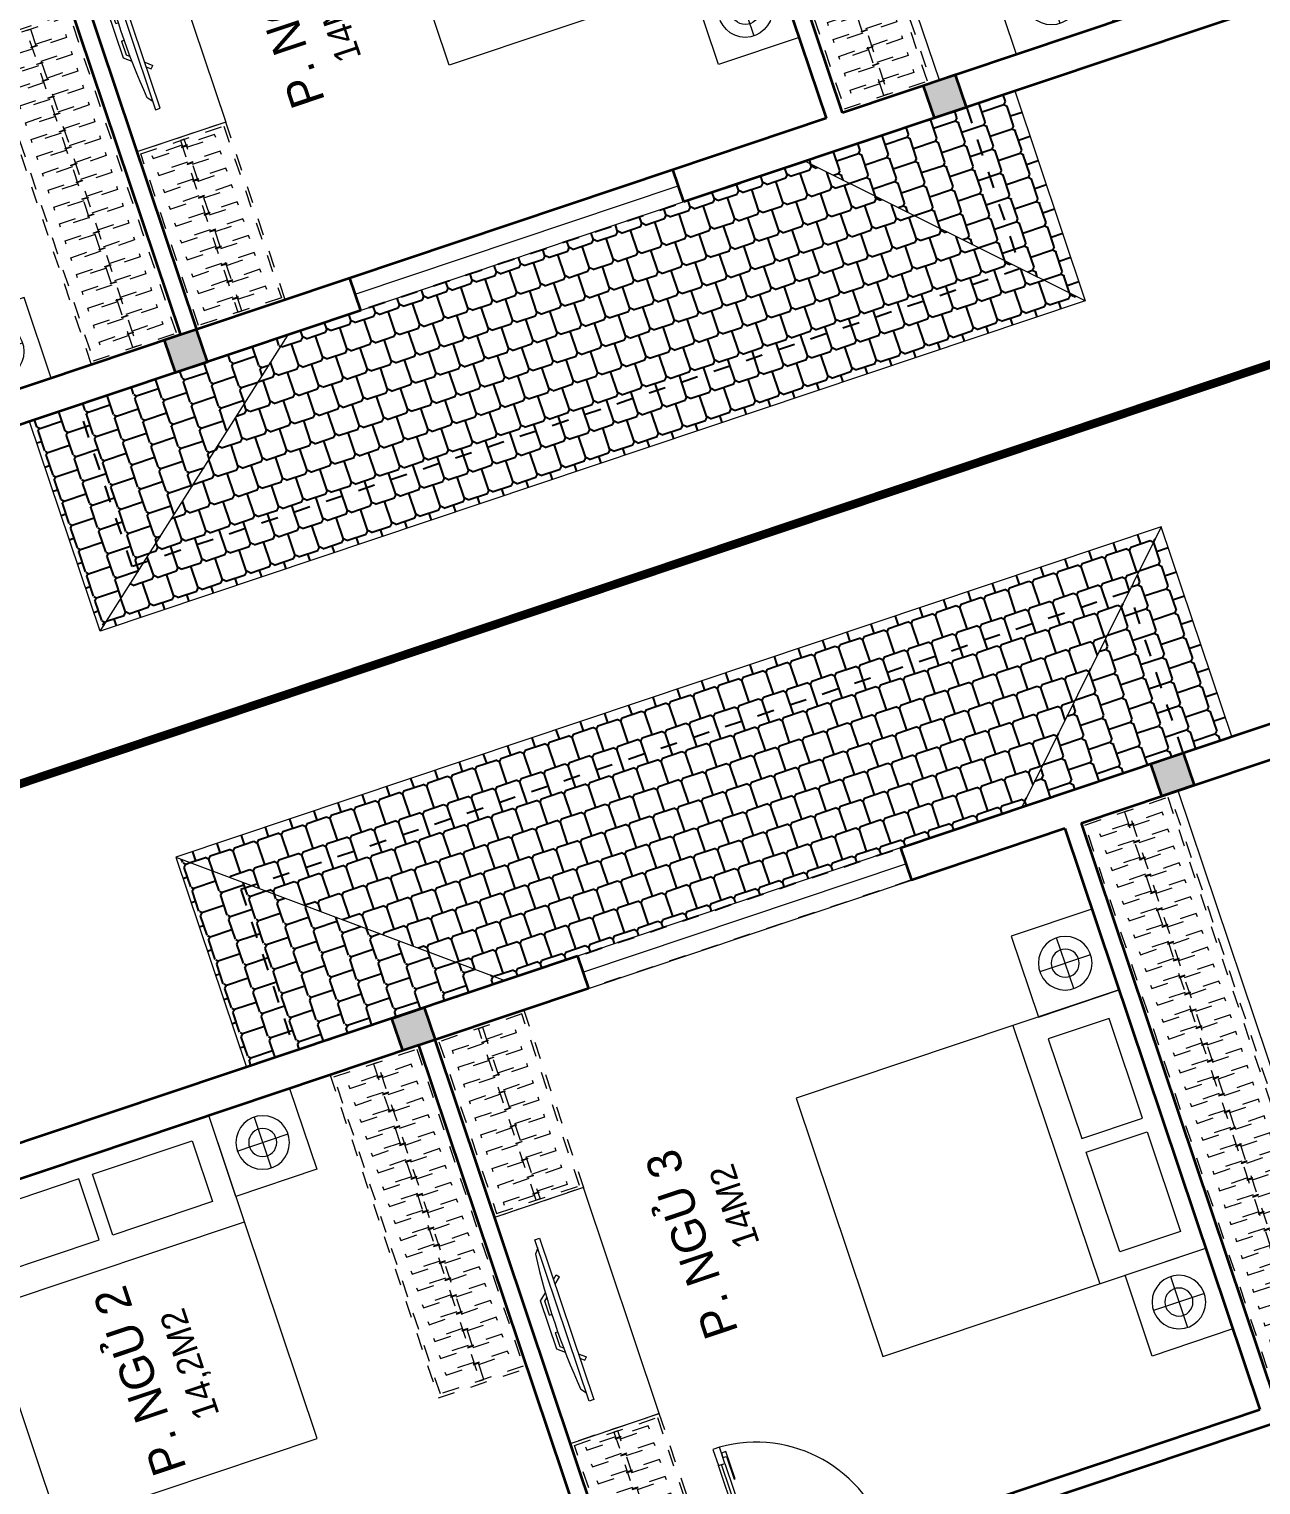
# Model space of a CAD drawing. Header units: metres. Extents: x 568332 to 569219, y 2065964 to 2066430.
# Drawn here: x 568583.53 to 568590.76, y 2066249.91 to 2066258.46 of the extents above; entities that cross this region are included whole.
import ezdxf

# ---------------------------------------------------------------- set-up
doc = ezdxf.new("R2010")
doc.units = ezdxf.units.M
for name, pattern in [('$AUDIT_BAD_LTYPE2', [0]), ('CENTER', [2, 1.25, -0.25, 0.25, -0.25]), ('HIDDEN', [0.375, 0.25, -0.125]), ('X-5M-G-MB PHONGNGU$0$HIDDEN2', [0.1875, 0.125, -0.0625])]:
    doc.linetypes.add(name, pattern=pattern)
doc.layers.get('0').update_dxf_attribs({"linetype": 'CONTINUOUS'})
doc.layers.get('DEFPOINTS').update_dxf_attribs({"linetype": 'CONTINUOUS'})
for name, color, linetype, lineweight in [('-CENTER', 143, 'CENTER', 13), ('-CONCRETE', 1, 'CONTINUOUS', 35), ('-DOOR', 137, 'CONTINUOUS', 9), ('-FURNITURE', 46, 'CONTINUOUS', 9), ('-LINE1', 7, 'CONTINUOUS', 18), ('-WALL', 4, 'CONTINUOUS', 35), ('TEXT25', 2, 'CONTINUOUS', 13)]:
    doc.layers.add(name, color=color, linetype=linetype, lineweight=lineweight)
doc.layers.add('-RANH GIOI LO DAT', color=12, linetype='CONTINUOUS')
doc.layers.add('13. NET HATCH', color=252, linetype='CONTINUOUS')
doc.styles.add('SVN_AVO_thuong', font='')
doc.styles.add('T1', font='', dxfattribs={"height": 200})
doc.styles.get('SVN_AVO_thuong').set_extended_font_data('SVN-Avo')
doc.styles.get('T1').set_extended_font_data('VNgeometric Light')

# ---------------------------------------------------------------- blocks, each defined once
blk = doc.blocks.new('*U250')
at = {"linetype": 'X-5M-G-MB PHONGNGU$0$HIDDEN2'}
for points in [[(0, 600.0000000004657), (0, 0), (1199.92683835766, -3.773158211537314e-10), (1199.92683835766, 600.0000000000883)], [(1179.92683835766, 579.999661372015), (1179.92683835766, 19.99966137201513), (20, 20.00000000046566), (20, 580.0000000004657)], [(1179.92683835766, 286.6991212950972), (1179.92683835766, 313.099121295004), (20, 313.0991212953813), (19.99999859370291, 286.6991212952417)], [(113.7817614636733, 319.1750910408318), (109.4317788550979, 319.1750910408318), (109.4317788550979, 280.441767644881), (113.7817614636733, 280.441767644881)], [(227.7817614636733, 319.1750910407849), (223.4317788550979, 319.1750910407849), (223.4317788550979, 280.4417676448341), (227.7817614636733, 280.4417676448341)], [(341.7817614636733, 319.175091040738), (337.4317788550979, 319.175091040738), (337.4317788550979, 280.4417676447872), (341.7817614636733, 280.4417676447872)], [(455.7817614636733, 319.1750910406911), (451.4317788550979, 319.1750910406911), (451.4317788550979, 280.4417676447403), (455.7817614636733, 280.4417676447403)], [(569.7817614636733, 319.1750910406442), (565.431778855098, 319.1750910406442), (565.431778855098, 280.4417676446934), (569.7817614636733, 280.4417676446934)], [(683.7817614636733, 319.1750910405973), (679.431778855098, 319.1750910405973), (679.431778855098, 280.4417676446465), (683.7817614636733, 280.4417676446465)], [(797.7817614636733, 319.1750910405504), (793.431778855098, 319.1750910405504), (793.431778855098, 280.4417676445996), (797.7817614636733, 280.4417676445996)], [(911.7817614636733, 319.1750910405035), (907.431778855098, 319.1750910405035), (907.431778855098, 280.4417676445527), (911.7817614636733, 280.4417676445527)], [(1025.781761463673, 319.1750910404566), (1021.431778855098, 319.1750910404566), (1021.431778855098, 280.4417676445057), (1025.781761463673, 280.4417676445057)], [(1139.781761463673, 319.1750910404097), (1135.431778855098, 319.1750910404097), (1135.431778855098, 280.4417676444588), (1139.781761463673, 280.4417676444588)]]:
    blk.add_lwpolyline(points, close=True, dxfattribs=at)
for points in [[(122.2409142897814, 313.1103512093413), (122.2409142897814, 515.2497102723445), (100.1765458012815, 515.2497102723445), (100.1765458012815, 313.1103512093413)], [(236.2409142897814, 313.1103512092944), (236.2409142897814, 515.2497102722975), (214.1765458012815, 515.2497102722975), (214.1765458012815, 313.1103512092944)], [(350.2409142897814, 313.1103512092475), (350.2409142897814, 515.2497102722507), (328.1765458012815, 515.2497102722507), (328.1765458012815, 313.1103512092475)], [(464.2409142897814, 313.1103512092006), (464.2409142897814, 515.2497102722037), (442.1765458012815, 515.2497102722037), (442.1765458012815, 313.1103512092006)], [(578.2409142897814, 313.1103512091537), (578.2409142897814, 515.2497102721569), (556.1765458012815, 515.2497102721569), (556.1765458012815, 313.1103512091537)], [(692.2409142897814, 313.1103512091068), (692.2409142897814, 515.24971027211), (670.1765458012815, 515.24971027211), (670.1765458012815, 313.1103512091068)], [(806.2409142897814, 313.1103512090599), (806.2409142897814, 515.249710272063), (784.1765458012815, 515.249710272063), (784.1765458012815, 313.1103512090599)], [(920.2409142897814, 313.110351209013), (920.2409142897814, 515.2497102720162), (898.1765458012815, 515.2497102720162), (898.1765458012815, 313.110351209013)], [(1034.240914289781, 313.1103512089661), (1034.240914289781, 515.2497102719692), (1012.176545801281, 515.2497102719692), (1012.176545801281, 313.1103512089661)], [(1148.240914289781, 313.1103512089192), (1148.240914289781, 515.2497102719224), (1126.176545801281, 515.2497102719224), (1126.176545801281, 313.1103512089192)], [(100.1765458012815, 286.7103512094345), (100.1765458012815, 92.0852110228024), (122.2409142897814, 92.0852110228024), (122.2409142897814, 286.7103512094345)], [(214.1765458012815, 286.7103512093876), (214.1765458012815, 92.08521102275549), (236.2409142897814, 92.08521102275549), (236.2409142897814, 286.7103512093876)], [(328.1765458012815, 286.7103512093407), (328.1765458012815, 92.08521102270858), (350.2409142897814, 92.08521102270858), (350.2409142897814, 286.7103512093407)], [(442.1765458012815, 286.7103512092938), (442.1765458012815, 92.08521102266168), (464.2409142897814, 92.08521102266168), (464.2409142897814, 286.7103512092938)], [(556.1765458012815, 286.7103512092469), (556.1765458012815, 92.08521102261477), (578.2409142897814, 92.08521102261477), (578.2409142897814, 286.7103512092469)], [(670.1765458012815, 286.7103512092), (670.1765458012815, 92.08521102256786), (692.2409142897814, 92.08521102256786), (692.2409142897814, 286.7103512092)], [(784.1765458012815, 286.7103512091531), (784.1765458012815, 92.08521102252095), (806.2409142897814, 92.08521102252095), (806.2409142897814, 286.7103512091531)], [(898.1765458012815, 286.7103512091062), (898.1765458012815, 92.08521102247404), (920.2409142897814, 92.08521102247404), (920.2409142897814, 286.7103512091062)], [(1012.176545801281, 286.7103512090592), (1012.176545801281, 92.08521102242715), (1034.240914289781, 92.08521102242715), (1034.240914289781, 286.7103512090592)], [(1126.176545801281, 286.7103512090123), (1126.176545801281, 92.08521102238024), (1148.240914289781, 92.08521102238024), (1148.240914289781, 286.7103512090123)]]:
    blk.add_lwpolyline(points, dxfattribs=at)
blk = doc.blocks.new('*U251')
at = {"linetype": 'X-5M-G-MB PHONGNGU$0$HIDDEN2'}
for points in [[(0, 600.0000000004657), (0, 0), (1199.92683835766, -3.773158211537314e-10), (1199.92683835766, 600.0000000000883)], [(1179.92683835766, 579.999661372015), (1179.92683835766, 19.99966137201513), (20, 20.00000000046566), (20, 580.0000000004657)], [(1179.92683835766, 286.6991212950972), (1179.92683835766, 313.099121295004), (20, 313.0991212953813), (19.99999859370291, 286.6991212952417)], [(113.7817614636733, 319.1750910408318), (109.4317788550979, 319.1750910408318), (109.4317788550979, 280.441767644881), (113.7817614636733, 280.441767644881)], [(227.7817614636733, 319.1750910407849), (223.4317788550979, 319.1750910407849), (223.4317788550979, 280.4417676448341), (227.7817614636733, 280.4417676448341)], [(341.7817614636733, 319.175091040738), (337.4317788550979, 319.175091040738), (337.4317788550979, 280.4417676447872), (341.7817614636733, 280.4417676447872)], [(455.7817614636733, 319.1750910406911), (451.4317788550979, 319.1750910406911), (451.4317788550979, 280.4417676447403), (455.7817614636733, 280.4417676447403)], [(569.7817614636733, 319.1750910406442), (565.431778855098, 319.1750910406442), (565.431778855098, 280.4417676446934), (569.7817614636733, 280.4417676446934)], [(683.7817614636733, 319.1750910405973), (679.431778855098, 319.1750910405973), (679.431778855098, 280.4417676446465), (683.7817614636733, 280.4417676446465)], [(797.7817614636733, 319.1750910405504), (793.431778855098, 319.1750910405504), (793.431778855098, 280.4417676445996), (797.7817614636733, 280.4417676445996)], [(911.7817614636733, 319.1750910405035), (907.431778855098, 319.1750910405035), (907.431778855098, 280.4417676445527), (911.7817614636733, 280.4417676445527)], [(1025.781761463673, 319.1750910404566), (1021.431778855098, 319.1750910404566), (1021.431778855098, 280.4417676445057), (1025.781761463673, 280.4417676445057)], [(1139.781761463673, 319.1750910404097), (1135.431778855098, 319.1750910404097), (1135.431778855098, 280.4417676444588), (1139.781761463673, 280.4417676444588)]]:
    blk.add_lwpolyline(points, close=True, dxfattribs=at)
for points in [[(122.2409142897814, 313.1103512093413), (122.2409142897814, 515.2497102723445), (100.1765458012815, 515.2497102723445), (100.1765458012815, 313.1103512093413)], [(236.2409142897814, 313.1103512092944), (236.2409142897814, 515.2497102722975), (214.1765458012815, 515.2497102722975), (214.1765458012815, 313.1103512092944)], [(350.2409142897814, 313.1103512092475), (350.2409142897814, 515.2497102722507), (328.1765458012815, 515.2497102722507), (328.1765458012815, 313.1103512092475)], [(464.2409142897814, 313.1103512092006), (464.2409142897814, 515.2497102722037), (442.1765458012815, 515.2497102722037), (442.1765458012815, 313.1103512092006)], [(578.2409142897814, 313.1103512091537), (578.2409142897814, 515.2497102721569), (556.1765458012815, 515.2497102721569), (556.1765458012815, 313.1103512091537)], [(692.2409142897814, 313.1103512091068), (692.2409142897814, 515.24971027211), (670.1765458012815, 515.24971027211), (670.1765458012815, 313.1103512091068)], [(806.2409142897814, 313.1103512090599), (806.2409142897814, 515.249710272063), (784.1765458012815, 515.249710272063), (784.1765458012815, 313.1103512090599)], [(920.2409142897814, 313.110351209013), (920.2409142897814, 515.2497102720162), (898.1765458012815, 515.2497102720162), (898.1765458012815, 313.110351209013)], [(1034.240914289781, 313.1103512089661), (1034.240914289781, 515.2497102719692), (1012.176545801281, 515.2497102719692), (1012.176545801281, 313.1103512089661)], [(1148.240914289781, 313.1103512089192), (1148.240914289781, 515.2497102719224), (1126.176545801281, 515.2497102719224), (1126.176545801281, 313.1103512089192)], [(100.1765458012815, 286.7103512094345), (100.1765458012815, 92.0852110228024), (122.2409142897814, 92.0852110228024), (122.2409142897814, 286.7103512094345)], [(214.1765458012815, 286.7103512093876), (214.1765458012815, 92.08521102275549), (236.2409142897814, 92.08521102275549), (236.2409142897814, 286.7103512093876)], [(328.1765458012815, 286.7103512093407), (328.1765458012815, 92.08521102270858), (350.2409142897814, 92.08521102270858), (350.2409142897814, 286.7103512093407)], [(442.1765458012815, 286.7103512092938), (442.1765458012815, 92.08521102266168), (464.2409142897814, 92.08521102266168), (464.2409142897814, 286.7103512092938)], [(556.1765458012815, 286.7103512092469), (556.1765458012815, 92.08521102261477), (578.2409142897814, 92.08521102261477), (578.2409142897814, 286.7103512092469)], [(670.1765458012815, 286.7103512092), (670.1765458012815, 92.08521102256786), (692.2409142897814, 92.08521102256786), (692.2409142897814, 286.7103512092)], [(784.1765458012815, 286.7103512091531), (784.1765458012815, 92.08521102252095), (806.2409142897814, 92.08521102252095), (806.2409142897814, 286.7103512091531)], [(898.1765458012815, 286.7103512091062), (898.1765458012815, 92.08521102247404), (920.2409142897814, 92.08521102247404), (920.2409142897814, 286.7103512091062)], [(1012.176545801281, 286.7103512090592), (1012.176545801281, 92.08521102242715), (1034.240914289781, 92.08521102242715), (1034.240914289781, 286.7103512090592)], [(1126.176545801281, 286.7103512090123), (1126.176545801281, 92.08521102238024), (1148.240914289781, 92.08521102238024), (1148.240914289781, 286.7103512090123)]]:
    blk.add_lwpolyline(points, dxfattribs=at)
blk = doc.blocks.new('*U252')
at = {"linetype": 'X-5M-G-MB PHONGNGU$0$HIDDEN2'}
for points in [[(0, 600.0000000004657), (0, 0), (3927.126403989389, -1.499470319333206e-09), (3927.126403989389, 599.9999999989661)], [(3907.126403989389, 579.9996613708928), (3907.126403989389, 19.99966137089297), (20, 20.00000000046566), (20, 580.0000000004657)], [(3907.126403989389, 286.6991212939751), (3907.126403989389, 313.0991212938819), (20, 313.0991212953813), (19.99999859370291, 286.6991212952417)], [(113.7817614636733, 319.1750910408318), (109.4317788550979, 319.1750910408318), (109.4317788550979, 280.441767644881), (113.7817614636733, 280.441767644881)], [(227.7817614636733, 319.1750910407849), (223.4317788550979, 319.1750910407849), (223.4317788550979, 280.4417676448341), (227.7817614636733, 280.4417676448341)], [(341.7817614636733, 319.175091040738), (337.4317788550979, 319.175091040738), (337.4317788550979, 280.4417676447872), (341.7817614636733, 280.4417676447872)], [(455.7817614636733, 319.1750910406911), (451.4317788550979, 319.1750910406911), (451.4317788550979, 280.4417676447403), (455.7817614636733, 280.4417676447403)], [(569.7817614636733, 319.1750910406442), (565.431778855098, 319.1750910406442), (565.431778855098, 280.4417676446934), (569.7817614636733, 280.4417676446934)], [(683.7817614636733, 319.1750910405973), (679.431778855098, 319.1750910405973), (679.431778855098, 280.4417676446465), (683.7817614636733, 280.4417676446465)], [(797.7817614636733, 319.1750910405504), (793.431778855098, 319.1750910405504), (793.431778855098, 280.4417676445996), (797.7817614636733, 280.4417676445996)], [(911.7817614636733, 319.1750910405035), (907.431778855098, 319.1750910405035), (907.431778855098, 280.4417676445527), (911.7817614636733, 280.4417676445527)], [(1025.781761463673, 319.1750910404566), (1021.431778855098, 319.1750910404566), (1021.431778855098, 280.4417676445057), (1025.781761463673, 280.4417676445057)], [(1139.781761463673, 319.1750910404097), (1135.431778855098, 319.1750910404097), (1135.431778855098, 280.4417676444588), (1139.781761463673, 280.4417676444588)], [(1253.781761463673, 319.1750910403628), (1249.431778855098, 319.1750910403628), (1249.431778855098, 280.4417676444119), (1253.781761463673, 280.4417676444119)], [(1367.781761463673, 319.1750910403159), (1363.431778855098, 319.1750910403159), (1363.431778855098, 280.441767644365), (1367.781761463673, 280.441767644365)], [(1481.781761463673, 319.175091040269), (1477.431778855098, 319.175091040269), (1477.431778855098, 280.4417676443181), (1481.781761463673, 280.4417676443181)], [(1595.781761463673, 319.175091040222), (1591.431778855098, 319.175091040222), (1591.431778855098, 280.4417676442712), (1595.781761463673, 280.4417676442712)], [(1709.781761463673, 319.1750910401751), (1705.431778855098, 319.1750910401751), (1705.431778855098, 280.4417676442243), (1709.781761463673, 280.4417676442243)], [(1823.781761463673, 319.1750910401282), (1819.431778855098, 319.1750910401282), (1819.431778855098, 280.4417676441774), (1823.781761463673, 280.4417676441774)], [(1937.781761463673, 319.1750910400813), (1933.431778855098, 319.1750910400813), (1933.431778855098, 280.4417676441305), (1937.781761463673, 280.4417676441305)], [(2051.781761463673, 319.1750910400344), (2047.431778855098, 319.1750910400344), (2047.431778855098, 280.4417676440836), (2051.781761463673, 280.4417676440836)], [(2165.781761463673, 319.1750910399875), (2161.431778855098, 319.1750910399875), (2161.431778855098, 280.4417676440366), (2165.781761463673, 280.4417676440366)], [(2279.781761463673, 319.1750910399406), (2275.431778855098, 319.1750910399406), (2275.431778855098, 280.4417676439897), (2279.781761463673, 280.4417676439897)], [(2393.781761463673, 319.1750910398937), (2389.431778855098, 319.1750910398937), (2389.431778855098, 280.4417676439429), (2393.781761463673, 280.4417676439429)], [(2507.781761463673, 319.1750910398468), (2503.431778855098, 319.1750910398468), (2503.431778855098, 280.441767643896), (2507.781761463673, 280.441767643896)], [(2621.781761463673, 319.1750910397999), (2617.431778855098, 319.1750910397999), (2617.431778855098, 280.4417676438491), (2621.781761463673, 280.4417676438491)], [(2735.781761463673, 319.1750910397529), (2731.431778855098, 319.1750910397529), (2731.431778855098, 280.4417676438021), (2735.781761463673, 280.4417676438021)], [(2849.781761463673, 319.175091039706), (2845.431778855098, 319.175091039706), (2845.431778855098, 280.4417676437552), (2849.781761463673, 280.4417676437552)], [(2963.781761463673, 319.1750910396592), (2959.431778855098, 319.1750910396592), (2959.431778855098, 280.4417676437083), (2963.781761463673, 280.4417676437083)], [(3077.781761463673, 319.1750910396123), (3073.431778855098, 319.1750910396123), (3073.431778855098, 280.4417676436614), (3077.781761463673, 280.4417676436614)], [(3191.781761463673, 319.1750910395654), (3187.431778855098, 319.1750910395654), (3187.431778855098, 280.4417676436145), (3191.781761463673, 280.4417676436145)], [(3305.781761463673, 319.1750910395184), (3301.431778855098, 319.1750910395184), (3301.431778855098, 280.4417676435676), (3305.781761463673, 280.4417676435676)], [(3419.781761463673, 319.1750910394715), (3415.431778855098, 319.1750910394715), (3415.431778855098, 280.4417676435207), (3419.781761463673, 280.4417676435207)], [(3533.781761463673, 319.1750910394246), (3529.431778855098, 319.1750910394246), (3529.431778855098, 280.4417676434738), (3533.781761463673, 280.4417676434738)], [(3647.781761463673, 319.1750910393777), (3643.431778855098, 319.1750910393777), (3643.431778855098, 280.4417676434269), (3647.781761463673, 280.4417676434269)], [(3761.781761463673, 319.1750910393308), (3757.431778855098, 319.1750910393308), (3757.431778855098, 280.44176764338), (3761.781761463673, 280.44176764338)], [(3875.781761463673, 319.1750910392839), (3871.431778855098, 319.1750910392839), (3871.431778855098, 280.441767643333), (3875.781761463673, 280.441767643333)]]:
    blk.add_lwpolyline(points, close=True, dxfattribs=at)
for points in [[(122.2409142897814, 313.1103512093413), (122.2409142897814, 515.2497102723445), (100.1765458012815, 515.2497102723445), (100.1765458012815, 313.1103512093413)], [(236.2409142897814, 313.1103512092944), (236.2409142897814, 515.2497102722975), (214.1765458012815, 515.2497102722975), (214.1765458012815, 313.1103512092944)], [(350.2409142897814, 313.1103512092475), (350.2409142897814, 515.2497102722507), (328.1765458012815, 515.2497102722507), (328.1765458012815, 313.1103512092475)], [(464.2409142897814, 313.1103512092006), (464.2409142897814, 515.2497102722037), (442.1765458012815, 515.2497102722037), (442.1765458012815, 313.1103512092006)], [(578.2409142897814, 313.1103512091537), (578.2409142897814, 515.2497102721569), (556.1765458012815, 515.2497102721569), (556.1765458012815, 313.1103512091537)], [(692.2409142897814, 313.1103512091068), (692.2409142897814, 515.24971027211), (670.1765458012815, 515.24971027211), (670.1765458012815, 313.1103512091068)], [(806.2409142897814, 313.1103512090599), (806.2409142897814, 515.249710272063), (784.1765458012815, 515.249710272063), (784.1765458012815, 313.1103512090599)], [(920.2409142897814, 313.110351209013), (920.2409142897814, 515.2497102720162), (898.1765458012815, 515.2497102720162), (898.1765458012815, 313.110351209013)], [(1034.240914289781, 313.1103512089661), (1034.240914289781, 515.2497102719692), (1012.176545801281, 515.2497102719692), (1012.176545801281, 313.1103512089661)], [(1148.240914289781, 313.1103512089192), (1148.240914289781, 515.2497102719224), (1126.176545801281, 515.2497102719224), (1126.176545801281, 313.1103512089192)], [(1262.240914289781, 313.1103512088723), (1262.240914289781, 515.2497102718754), (1240.176545801281, 515.2497102718754), (1240.176545801281, 313.1103512088723)], [(1376.240914289781, 313.1103512088254), (1376.240914289781, 515.2497102718285), (1354.176545801281, 515.2497102718285), (1354.176545801281, 313.1103512088254)], [(1490.240914289781, 313.1103512087785), (1490.240914289781, 515.2497102717816), (1468.176545801281, 515.2497102717816), (1468.176545801281, 313.1103512087785)], [(1604.240914289781, 313.1103512087315), (1604.240914289781, 515.2497102717347), (1582.176545801281, 515.2497102717347), (1582.176545801281, 313.1103512087315)], [(1718.240914289781, 313.1103512086846), (1718.240914289781, 515.2497102716878), (1696.176545801281, 515.2497102716878), (1696.176545801281, 313.1103512086846)], [(1832.240914289781, 313.1103512086377), (1832.240914289781, 515.2497102716409), (1810.176545801281, 515.2497102716409), (1810.176545801281, 313.1103512086377)], [(1946.240914289781, 313.1103512085908), (1946.240914289781, 515.2497102715939), (1924.176545801281, 515.2497102715939), (1924.176545801281, 313.1103512085908)], [(2060.240914289781, 313.1103512085439), (2060.240914289781, 515.2497102715471), (2038.176545801281, 515.2497102715471), (2038.176545801281, 313.1103512085439)], [(2174.240914289781, 313.110351208497), (2174.240914289781, 515.2497102715001), (2152.176545801281, 515.2497102715001), (2152.176545801281, 313.110351208497)], [(2288.240914289781, 313.1103512084501), (2288.240914289781, 515.2497102714533), (2266.176545801281, 515.2497102714533), (2266.176545801281, 313.1103512084501)], [(2402.240914289781, 313.1103512084032), (2402.240914289781, 515.2497102714063), (2380.176545801281, 515.2497102714063), (2380.176545801281, 313.1103512084032)], [(2516.240914289781, 313.1103512083563), (2516.240914289781, 515.2497102713594), (2494.176545801281, 515.2497102713594), (2494.176545801281, 313.1103512083563)], [(2630.240914289781, 313.1103512083094), (2630.240914289781, 515.2497102713126), (2608.176545801281, 515.2497102713126), (2608.176545801281, 313.1103512083094)], [(2744.240914289781, 313.1103512082624), (2744.240914289781, 515.2497102712656), (2722.176545801281, 515.2497102712656), (2722.176545801281, 313.1103512082624)], [(2858.240914289781, 313.1103512082155), (2858.240914289781, 515.2497102712188), (2836.176545801281, 515.2497102712188), (2836.176545801281, 313.1103512082155)], [(2972.240914289781, 313.1103512081687), (2972.240914289781, 515.2497102711718), (2950.176545801281, 515.2497102711718), (2950.176545801281, 313.1103512081687)], [(3086.240914289781, 313.1103512081218), (3086.240914289781, 515.2497102711249), (3064.176545801281, 515.2497102711249), (3064.176545801281, 313.1103512081218)], [(3200.240914289781, 313.1103512080749), (3200.240914289781, 515.249710271078), (3178.176545801281, 515.249710271078), (3178.176545801281, 313.1103512080749)], [(3314.240914289781, 313.1103512080279), (3314.240914289781, 515.2497102710311), (3292.176545801281, 515.2497102710311), (3292.176545801281, 313.1103512080279)], [(3428.240914289781, 313.110351207981), (3428.240914289781, 515.2497102709842), (3406.176545801281, 515.2497102709842), (3406.176545801281, 313.110351207981)], [(3542.240914289781, 313.1103512079341), (3542.240914289781, 515.2497102709373), (3520.176545801281, 515.2497102709373), (3520.176545801281, 313.1103512079341)], [(3656.240914289781, 313.1103512078872), (3656.240914289781, 515.2497102708903), (3634.176545801281, 515.2497102708903), (3634.176545801281, 313.1103512078872)], [(3770.240914289781, 313.1103512078403), (3770.240914289781, 515.2497102708435), (3748.176545801281, 515.2497102708435), (3748.176545801281, 313.1103512078403)], [(3884.240914289781, 313.1103512077934), (3884.240914289781, 515.2497102707965), (3862.176545801281, 515.2497102707965), (3862.176545801281, 313.1103512077934)], [(100.1765458012815, 286.7103512094345), (100.1765458012815, 92.0852110228024), (122.2409142897814, 92.0852110228024), (122.2409142897814, 286.7103512094345)], [(214.1765458012815, 286.7103512093876), (214.1765458012815, 92.08521102275549), (236.2409142897814, 92.08521102275549), (236.2409142897814, 286.7103512093876)], [(328.1765458012815, 286.7103512093407), (328.1765458012815, 92.08521102270858), (350.2409142897814, 92.08521102270858), (350.2409142897814, 286.7103512093407)], [(442.1765458012815, 286.7103512092938), (442.1765458012815, 92.08521102266168), (464.2409142897814, 92.08521102266168), (464.2409142897814, 286.7103512092938)], [(556.1765458012815, 286.7103512092469), (556.1765458012815, 92.08521102261477), (578.2409142897814, 92.08521102261477), (578.2409142897814, 286.7103512092469)], [(670.1765458012815, 286.7103512092), (670.1765458012815, 92.08521102256786), (692.2409142897814, 92.08521102256786), (692.2409142897814, 286.7103512092)], [(784.1765458012815, 286.7103512091531), (784.1765458012815, 92.08521102252095), (806.2409142897814, 92.08521102252095), (806.2409142897814, 286.7103512091531)], [(898.1765458012815, 286.7103512091062), (898.1765458012815, 92.08521102247404), (920.2409142897814, 92.08521102247404), (920.2409142897814, 286.7103512091062)], [(1012.176545801281, 286.7103512090592), (1012.176545801281, 92.08521102242715), (1034.240914289781, 92.08521102242715), (1034.240914289781, 286.7103512090592)], [(1126.176545801281, 286.7103512090123), (1126.176545801281, 92.08521102238024), (1148.240914289781, 92.08521102238024), (1148.240914289781, 286.7103512090123)], [(1240.176545801281, 286.7103512089654), (1240.176545801281, 92.08521102233333), (1262.240914289781, 92.08521102233333), (1262.240914289781, 286.7103512089654)], [(1354.176545801281, 286.7103512089186), (1354.176545801281, 92.08521102228642), (1376.240914289781, 92.08521102228642), (1376.240914289781, 286.7103512089186)], [(1468.176545801281, 286.7103512088717), (1468.176545801281, 92.0852110222395), (1490.240914289781, 92.0852110222395), (1490.240914289781, 286.7103512088717)], [(1582.176545801281, 286.7103512088247), (1582.176545801281, 92.0852110221926), (1604.240914289781, 92.0852110221926), (1604.240914289781, 286.7103512088247)], [(1696.176545801281, 286.7103512087778), (1696.176545801281, 92.0852110221457), (1718.240914289781, 92.0852110221457), (1718.240914289781, 286.7103512087778)], [(1810.176545801281, 286.7103512087309), (1810.176545801281, 92.08521102209879), (1832.240914289781, 92.08521102209879), (1832.240914289781, 286.7103512087309)], [(1924.176545801281, 286.710351208684), (1924.176545801281, 92.08521102205188), (1946.240914289781, 92.08521102205188), (1946.240914289781, 286.710351208684)], [(2038.176545801281, 286.7103512086371), (2038.176545801281, 92.08521102200497), (2060.240914289781, 92.08521102200497), (2060.240914289781, 286.7103512086371)], [(2152.176545801281, 286.7103512085902), (2152.176545801281, 92.08521102195806), (2174.240914289781, 92.08521102195806), (2174.240914289781, 286.7103512085902)], [(2266.176545801281, 286.7103512085433), (2266.176545801281, 92.08521102191116), (2288.240914289781, 92.08521102191116), (2288.240914289781, 286.7103512085433)], [(2380.176545801281, 286.7103512084964), (2380.176545801281, 92.08521102186425), (2402.240914289781, 92.08521102186425), (2402.240914289781, 286.7103512084964)], [(2494.176545801281, 286.7103512084495), (2494.176545801281, 92.08521102181734), (2516.240914289781, 92.08521102181734), (2516.240914289781, 286.7103512084495)], [(2608.176545801281, 286.7103512084026), (2608.176545801281, 92.08521102177043), (2630.240914289781, 92.08521102177043), (2630.240914289781, 286.7103512084026)], [(2722.176545801281, 286.7103512083556), (2722.176545801281, 92.08521102172352), (2744.240914289781, 92.08521102172352), (2744.240914289781, 286.7103512083556)], [(2836.176545801281, 286.7103512083087), (2836.176545801281, 92.08521102167663), (2858.240914289781, 92.08521102167663), (2858.240914289781, 286.7103512083087)], [(2950.176545801281, 286.7103512082618), (2950.176545801281, 92.08521102162972), (2972.240914289781, 92.08521102162972), (2972.240914289781, 286.7103512082618)], [(3064.176545801281, 286.7103512082149), (3064.176545801281, 92.08521102158281), (3086.240914289781, 92.08521102158281), (3086.240914289781, 286.7103512082149)], [(3178.176545801281, 286.710351208168), (3178.176545801281, 92.0852110215359), (3200.240914289781, 92.0852110215359), (3200.240914289781, 286.710351208168)], [(3292.176545801281, 286.7103512081211), (3292.176545801281, 92.08521102148899), (3314.240914289781, 92.08521102148899), (3314.240914289781, 286.7103512081211)], [(3406.176545801281, 286.7103512080742), (3406.176545801281, 92.08521102144209), (3428.240914289781, 92.08521102144209), (3428.240914289781, 286.7103512080742)], [(3520.176545801281, 286.7103512080273), (3520.176545801281, 92.08521102139518), (3542.240914289781, 92.08521102139518), (3542.240914289781, 286.7103512080273)], [(3634.176545801281, 286.7103512079804), (3634.176545801281, 92.08521102134827), (3656.240914289781, 92.08521102134827), (3656.240914289781, 286.7103512079804)], [(3748.176545801281, 286.7103512079335), (3748.176545801281, 92.08521102130136), (3770.240914289781, 92.08521102130136), (3770.240914289781, 286.7103512079335)], [(3862.176545801281, 286.7103512078866), (3862.176545801281, 92.08521102125445), (3884.240914289781, 92.08521102125445), (3884.240914289781, 286.7103512078866)]]:
    blk.add_lwpolyline(points, dxfattribs=at)
blk = doc.blocks.new('*U168')
at = {"linetype": 'X-5M-G-MB PHONGNGU$0$HIDDEN2'}
for points in [[(0, 600.0000000004657), (0, 0), (2181.818181820297, -7.813323814654285e-10), (2181.818181820297, 599.9999999996843)], [(2161.818181820297, 579.999661371611), (2161.818181820297, 19.99966137161111), (20, 20.00000000046566), (20, 580.0000000004657)], [(2161.818181820297, 286.6991212946932), (2161.818181820297, 313.0991212946), (20, 313.0991212953813), (19.99999859370291, 286.6991212952417)], [(113.7817614636733, 319.1750910408318), (109.4317788550979, 319.1750910408318), (109.4317788550979, 280.441767644881), (113.7817614636733, 280.441767644881)], [(227.7817614636733, 319.1750910407849), (223.4317788550979, 319.1750910407849), (223.4317788550979, 280.4417676448341), (227.7817614636733, 280.4417676448341)], [(341.7817614636733, 319.175091040738), (337.4317788550979, 319.175091040738), (337.4317788550979, 280.4417676447872), (341.7817614636733, 280.4417676447872)], [(455.7817614636733, 319.1750910406911), (451.4317788550979, 319.1750910406911), (451.4317788550979, 280.4417676447403), (455.7817614636733, 280.4417676447403)], [(569.7817614636733, 319.1750910406442), (565.431778855098, 319.1750910406442), (565.431778855098, 280.4417676446934), (569.7817614636733, 280.4417676446934)], [(683.7817614636733, 319.1750910405973), (679.431778855098, 319.1750910405973), (679.431778855098, 280.4417676446465), (683.7817614636733, 280.4417676446465)], [(797.7817614636733, 319.1750910405504), (793.431778855098, 319.1750910405504), (793.431778855098, 280.4417676445996), (797.7817614636733, 280.4417676445996)], [(911.7817614636733, 319.1750910405035), (907.431778855098, 319.1750910405035), (907.431778855098, 280.4417676445527), (911.7817614636733, 280.4417676445527)], [(1025.781761463673, 319.1750910404566), (1021.431778855098, 319.1750910404566), (1021.431778855098, 280.4417676445057), (1025.781761463673, 280.4417676445057)], [(1139.781761463673, 319.1750910404097), (1135.431778855098, 319.1750910404097), (1135.431778855098, 280.4417676444588), (1139.781761463673, 280.4417676444588)], [(1253.781761463673, 319.1750910403628), (1249.431778855098, 319.1750910403628), (1249.431778855098, 280.4417676444119), (1253.781761463673, 280.4417676444119)], [(1367.781761463673, 319.1750910403159), (1363.431778855098, 319.1750910403159), (1363.431778855098, 280.441767644365), (1367.781761463673, 280.441767644365)], [(1481.781761463673, 319.175091040269), (1477.431778855098, 319.175091040269), (1477.431778855098, 280.4417676443181), (1481.781761463673, 280.4417676443181)], [(1595.781761463673, 319.175091040222), (1591.431778855098, 319.175091040222), (1591.431778855098, 280.4417676442712), (1595.781761463673, 280.4417676442712)], [(1709.781761463673, 319.1750910401751), (1705.431778855098, 319.1750910401751), (1705.431778855098, 280.4417676442243), (1709.781761463673, 280.4417676442243)], [(1823.781761463673, 319.1750910401282), (1819.431778855098, 319.1750910401282), (1819.431778855098, 280.4417676441774), (1823.781761463673, 280.4417676441774)], [(1937.781761463673, 319.1750910400813), (1933.431778855098, 319.1750910400813), (1933.431778855098, 280.4417676441305), (1937.781761463673, 280.4417676441305)], [(2051.781761463673, 319.1750910400344), (2047.431778855098, 319.1750910400344), (2047.431778855098, 280.4417676440836), (2051.781761463673, 280.4417676440836)]]:
    blk.add_lwpolyline(points, close=True, dxfattribs=at)
for points in [[(122.2409142897814, 313.1103512093413), (122.2409142897814, 515.2497102723445), (100.1765458012815, 515.2497102723445), (100.1765458012815, 313.1103512093413)], [(236.2409142897814, 313.1103512092944), (236.2409142897814, 515.2497102722975), (214.1765458012815, 515.2497102722975), (214.1765458012815, 313.1103512092944)], [(350.2409142897814, 313.1103512092475), (350.2409142897814, 515.2497102722507), (328.1765458012815, 515.2497102722507), (328.1765458012815, 313.1103512092475)], [(464.2409142897814, 313.1103512092006), (464.2409142897814, 515.2497102722037), (442.1765458012815, 515.2497102722037), (442.1765458012815, 313.1103512092006)], [(578.2409142897814, 313.1103512091537), (578.2409142897814, 515.2497102721569), (556.1765458012815, 515.2497102721569), (556.1765458012815, 313.1103512091537)], [(692.2409142897814, 313.1103512091068), (692.2409142897814, 515.24971027211), (670.1765458012815, 515.24971027211), (670.1765458012815, 313.1103512091068)], [(806.2409142897814, 313.1103512090599), (806.2409142897814, 515.249710272063), (784.1765458012815, 515.249710272063), (784.1765458012815, 313.1103512090599)], [(920.2409142897814, 313.110351209013), (920.2409142897814, 515.2497102720162), (898.1765458012815, 515.2497102720162), (898.1765458012815, 313.110351209013)], [(1034.240914289781, 313.1103512089661), (1034.240914289781, 515.2497102719692), (1012.176545801281, 515.2497102719692), (1012.176545801281, 313.1103512089661)], [(1148.240914289781, 313.1103512089192), (1148.240914289781, 515.2497102719224), (1126.176545801281, 515.2497102719224), (1126.176545801281, 313.1103512089192)], [(1262.240914289781, 313.1103512088723), (1262.240914289781, 515.2497102718754), (1240.176545801281, 515.2497102718754), (1240.176545801281, 313.1103512088723)], [(1376.240914289781, 313.1103512088254), (1376.240914289781, 515.2497102718285), (1354.176545801281, 515.2497102718285), (1354.176545801281, 313.1103512088254)], [(1490.240914289781, 313.1103512087785), (1490.240914289781, 515.2497102717816), (1468.176545801281, 515.2497102717816), (1468.176545801281, 313.1103512087785)], [(1604.240914289781, 313.1103512087315), (1604.240914289781, 515.2497102717347), (1582.176545801281, 515.2497102717347), (1582.176545801281, 313.1103512087315)], [(1718.240914289781, 313.1103512086846), (1718.240914289781, 515.2497102716878), (1696.176545801281, 515.2497102716878), (1696.176545801281, 313.1103512086846)], [(1832.240914289781, 313.1103512086377), (1832.240914289781, 515.2497102716409), (1810.176545801281, 515.2497102716409), (1810.176545801281, 313.1103512086377)], [(1946.240914289781, 313.1103512085908), (1946.240914289781, 515.2497102715939), (1924.176545801281, 515.2497102715939), (1924.176545801281, 313.1103512085908)], [(2060.240914289781, 313.1103512085439), (2060.240914289781, 515.2497102715471), (2038.176545801281, 515.2497102715471), (2038.176545801281, 313.1103512085439)], [(100.1765458012815, 286.7103512094345), (100.1765458012815, 92.0852110228024), (122.2409142897814, 92.0852110228024), (122.2409142897814, 286.7103512094345)], [(214.1765458012815, 286.7103512093876), (214.1765458012815, 92.08521102275549), (236.2409142897814, 92.08521102275549), (236.2409142897814, 286.7103512093876)], [(328.1765458012815, 286.7103512093407), (328.1765458012815, 92.08521102270858), (350.2409142897814, 92.08521102270858), (350.2409142897814, 286.7103512093407)], [(442.1765458012815, 286.7103512092938), (442.1765458012815, 92.08521102266168), (464.2409142897814, 92.08521102266168), (464.2409142897814, 286.7103512092938)], [(556.1765458012815, 286.7103512092469), (556.1765458012815, 92.08521102261477), (578.2409142897814, 92.08521102261477), (578.2409142897814, 286.7103512092469)], [(670.1765458012815, 286.7103512092), (670.1765458012815, 92.08521102256786), (692.2409142897814, 92.08521102256786), (692.2409142897814, 286.7103512092)], [(784.1765458012815, 286.7103512091531), (784.1765458012815, 92.08521102252095), (806.2409142897814, 92.08521102252095), (806.2409142897814, 286.7103512091531)], [(898.1765458012815, 286.7103512091062), (898.1765458012815, 92.08521102247404), (920.2409142897814, 92.08521102247404), (920.2409142897814, 286.7103512091062)], [(1012.176545801281, 286.7103512090592), (1012.176545801281, 92.08521102242715), (1034.240914289781, 92.08521102242715), (1034.240914289781, 286.7103512090592)], [(1126.176545801281, 286.7103512090123), (1126.176545801281, 92.08521102238024), (1148.240914289781, 92.08521102238024), (1148.240914289781, 286.7103512090123)], [(1240.176545801281, 286.7103512089654), (1240.176545801281, 92.08521102233333), (1262.240914289781, 92.08521102233333), (1262.240914289781, 286.7103512089654)], [(1354.176545801281, 286.7103512089186), (1354.176545801281, 92.08521102228642), (1376.240914289781, 92.08521102228642), (1376.240914289781, 286.7103512089186)], [(1468.176545801281, 286.7103512088717), (1468.176545801281, 92.0852110222395), (1490.240914289781, 92.0852110222395), (1490.240914289781, 286.7103512088717)], [(1582.176545801281, 286.7103512088247), (1582.176545801281, 92.0852110221926), (1604.240914289781, 92.0852110221926), (1604.240914289781, 286.7103512088247)], [(1696.176545801281, 286.7103512087778), (1696.176545801281, 92.0852110221457), (1718.240914289781, 92.0852110221457), (1718.240914289781, 286.7103512087778)], [(1810.176545801281, 286.7103512087309), (1810.176545801281, 92.08521102209879), (1832.240914289781, 92.08521102209879), (1832.240914289781, 286.7103512087309)], [(1924.176545801281, 286.710351208684), (1924.176545801281, 92.08521102205188), (1946.240914289781, 92.08521102205188), (1946.240914289781, 286.710351208684)], [(2038.176545801281, 286.7103512086371), (2038.176545801281, 92.08521102200497), (2060.240914289781, 92.08521102200497), (2060.240914289781, 286.7103512086371)]]:
    blk.add_lwpolyline(points, dxfattribs=at)
blk = doc.blocks.new('*U149')
at = {"linetype": '$AUDIT_BAD_LTYPE2'}
for p, q in [((70, 100), (70, 699.9999999999982)), ((90, 699.9999999999982), (90, 100))]:
    blk.add_line(p, q, dxfattribs=at)
for points in [[(50, 699.9999999999982), (90, 699.9999999999982), (90, 799.9999999999982), (50, 799.9999999999982), (50, 699.9999999999982)], [(50, 702.9059272893337), (50, 100)], [(50, 100), (90, 100), (90, 0), (50, 0), (50, 100)]]:
    blk.add_lwpolyline(points)
for points in [[(118.2698876160139, 594.5156181119073), (118.2698876160139, 764.1349438079906), (90, 764.1349438079906), (90, 735.8650561920058), (112.6159100928053, 735.8650561920058), (112.6159100928053, 594.5156181119073)], [(0, 0), (50, 0), (50, -40), (60, -40), (60, -99.99999999999272), (0, -99.99999999999272)], [(899.9999999999982, 1.3252863207713e-28), (849.9999999999982, 1.3252863207713e-28), (849.9999999999982, -40.00000000000001), (839.9999999999982, -40.00000000000001), (839.9999999999982, -99.99999999999272), (899.9999999999982, -99.99999999999272)]]:
    blk.add_lwpolyline(points, close=True)
at = {"linetype": '$AUDIT_BAD_LTYPE2', "ltscale": 0.3}
blk.add_arc((50, 0), 799.9999999999982, 0, 90, dxfattribs=at)
blk = doc.blocks.new('XR.MB.LM123$0$tvi 1')
blk.add_lwpolyline([(28.54445810673496, -2.291926648467779e-10), (28.54445810673496, -999.9999999999964), (-7.275957614183426e-12, -1000), (0, 0)], close=True)
for points in [[(28.54445810680045, -50.31958968611434), (52.37372755713295, -80.86315460130209)], [(-24.09820395050338, -235.5599978379832), (-39.09879504836863, -251.7939635238108)], [(0, -284.7849796677438), (-39.09879504836863, -251.7939635238108)], [(0, -255.9952397129928), (-24.09820395050338, -235.5599978379832)], [(69.66229681991535, -315.0836646851385), (111.1934016081432, -350.2927865858655), (111.193401608034, -649.712917566063), (69.68611289083492, -684.9110379843005)], [(89.09002233762294, -445.7449799550195), (89.09002233762294, -359.9578938602899), (70.91298945683957, -344.6203678706661)], [(89.09002233762294, -445.7449799550195), (73.49991829216015, -445.7449799550232)], [(89.09002233768115, -554.2550200447404), (89.09002233773936, -640.0421061392371), (70.91298945678864, -655.3796321293303)], [(89.09002233768115, -554.2550200447404), (73.49991829216015, -554.2550200447404)], [(0, -715.2150203320198), (-39.09879504836863, -748.2060364759491)], [(-24.09820395050338, -764.4400021620095), (-39.09879504836863, -748.2060364759491)], [(0, -744.004760287), (-24.09820395050338, -764.4400021620095)], [(28.54445810674224, -949.680410313882), (52.37372755713295, -919.1368453984578)]]:
    blk.add_lwpolyline(points)
blk.add_arc((-4025.16618952866, -499.9999999999964), 4099.025185406737, 354.1310878512652, 5.868912148527433)
blk = doc.blocks.new('G1600')
for p, q in [((137477.0741823114, -212827.2147267315), (139077.0741823114, -212827.2147267327)), ((137227.6935681712, -213391.7193460799), (137227.6935681718, -213076.8871672568)), ((139326.4547964507, -213391.7193460799), (139326.4547964501, -213076.8871672568)), ((137385.1096575831, -213234.3032566686), (137070.2774787599, -213234.3032566681)), ((139169.0387070388, -213234.3032566686), (139483.870885862, -213234.3032566681))]:
    blk.add_line(p, q)
blk.add_lwpolyline([(137477.074182311, -213484.2147267315), (137477.0741823123, -211484.2147267315), (139077.0741823123, -211484.2147267327), (139077.074182311, -213484.2147267327), (137477.074182311, -213484.2147267315)])
for points in [[(136977.074182316, -213484.2147267311), (136977.0741823163, -212984.3917867657), (137477.0741823113, -212984.3917867661), (137477.074182311, -213484.2147267315)], [(137617.074182311, -213375.2147267316), (137617.0741823112, -212998.7147267316), (138234.5741823112, -212998.714726732), (138234.574182311, -213375.214726732)], [(138937.074182311, -213375.2147267325), (138937.0741823112, -212998.7147267325), (138319.5741823112, -212998.7147267321), (138319.574182311, -213375.2147267321)], [(139577.0741823059, -213484.2147267331), (139577.0741823062, -212984.3917867677), (139077.0741823113, -212984.3917867673), (139077.074182311, -213484.2147267327)]]:
    blk.add_lwpolyline(points, close=True)
for centre, radius in [((137227.6935681715, -213234.3032566684), 157.4160894116067), ((139326.4547964504, -213234.3032566684), 157.4160894116067), ((137227.6935681715, -213234.3032566684), 82.41608941160666), ((139326.4547964504, -213234.3032566684), 82.41608941160666)]:
    blk.add_circle(centre, radius)
blk = doc.blocks.new('A$C5C575821')
at = {"layer": '-CONCRETE'}
h = blk.add_hatch(color=256, dxfattribs=at)
h.dxf.hatch_style = 1
h.paths.add_polyline_path([(-0.00237559899687767, 200.0000000000146), (-0.00237559899687767, 1.455191522836685e-11), (199.9976244010031, 1.455191522836685e-11), (199.9976244010031, 200.0000000000146)])
blk.add_lwpolyline([(-0.00237559899687767, 1.455191522836685e-11), (199.9976244010031, 1.455191522836685e-11), (199.9976244010031, 200.0000000000146), (-0.00237559899687767, 200.0000000000146)], close=True, dxfattribs=at)
blk = doc.blocks.new('A$C4D045CFB')
at = {"layer": '13. NET HATCH'}
h = blk.add_hatch(dxfattribs=at)
h.set_pattern_fill('MAIGO-12', color=256, scale=300, angle=180)
h.set_pattern_definition([(180, (-90, 1.102182119232618e-14), (-75.00000000000001, -150), [120, -30, 120, -30]), (270, (-75, -14.99999999999999), (74.99999999999997, -150), [135, -165]), (225, (-60, 7.34788079488412e-15), (-75.00000000142688, -150.0000000028537), [21.213203436, -403.0508652]), (315, (-90, 1.102182119232618e-14), (75.00000000142684, -150.0000000028537), [21.213203436, -403.0508652])])
h.paths.add_polyline_path([(1299.999119955668, 6100.494044825784), (1299.953723877203, 5215.284894083044), (1299.999119955668, 5229.592269479996), (1299.999119955668, 4500.000660992693), (-0.0008800443320069462, 6100.494044825784)])
h = blk.add_hatch(dxfattribs=at)
h.set_pattern_fill('MAIGO-12', color=256, scale=300, angle=270)
h.set_pattern_definition([(270, (-1.653273178848927e-14, -90), (150, -75.00000000000003), [120, -30, 120, -30]), (0, (14.99999999999999, -75), (150, 74.99999999999996), [135, -165]), (315, (-1.102182119232618e-14, -60), (150.0000000028537, -75.0000000014269), [21.213203436, -403.0508652]), (45, (-1.653273178848927e-14, -90), (150.0000000028537, 75.00000000142683), [21.213203436, -403.0508652])])
h.paths.add_polyline_path([(-0.0008800443320069462, 6100.494044825784), (1299.999119955668, 4500.000660992693), (1299.999119955668, 1300.000660992693), (-0.0008800443320069462, 0.000660992693156004)])
h = blk.add_hatch(dxfattribs=at)
h.set_pattern_fill('MAIGO-12', color=256, scale=300)
h.set_pattern_definition([(0, (90, 0), (75, 150), [120, -30, 120, -30]), (90, (75, 15), (-74.99999999999999, 150), [135, -165]), (45, (60, 0), (75.00000000142687, 150.0000000028537), [21.213203436, -403.0508652]), (135, (90, 0), (-75.00000000142686, 150.0000000028537), [21.213203436, -403.0508652])])
h.paths.add_polyline_path([(1299.999119955668, 1300.000660992693), (1299.999119955668, 0.000660992693156004), (-0.0008800443320069462, 0.000660992693156004)])
at = {"layer": '-LINE1'}
for p, q in [((-0.0008800443320069462, 0.000660992693156004), (-0.0008800443320069462, 6100.494044825784)), ((-0.0008800443320069462, 6100.494044825784), (1299.999119955668, 6100.494044825784)), ((-0.0008800443320069462, 6100.494044825784), (1299.999119955668, 4500.000660992693)), ((-0.0008800443320069462, 0.000660992693156004), (1299.999119955668, 1300.000660992693)), ((1299.999119955668, 0.000660992693156004), (-0.0008800443320069462, 0.000660992693156004))]:
    blk.add_line(p, q, dxfattribs=at)
at = {"layer": 'DEFPOINTS', "linetype": 'HIDDEN', "ltscale": 5}
blk.add_lwpolyline([(1299.999119955668, 300.0006609926932), (299.999119955668, 300.0006609926932), (299.999119955668, 5800.494044825784), (1299.999119955668, 5800.494044825784)], close=True, dxfattribs=at)
blk = doc.blocks.new('M16-T3')
at = {"layer": '-DOOR'}
blk.add_line((201936.4252032251, 39373.89255763007), (201936.2593803584, 37373.89255762448), dxfattribs=at)
blk.add_lwpolyline([(202036.2593808794, 37373.89255764218), (202036.4252037461, 39373.89255764776), (201836.4252027041, 39373.89255761284), (201836.2593798374, 37373.89255760678)], close=True, dxfattribs=at)
at = {"layer": '-FURNITURE'}
blk.add_line((201836.3422502656, 35723.40892855286), (198236.4763799447, 35723.40892855286), dxfattribs=at)
blk.add_lwpolyline([(199336.4093151054, 40323.40892855286), (199336.4093151052, 39773.4089285524), (200736.4093151047, 39773.4089285524), (200736.4093151049, 40323.40892855286)], close=True, dxfattribs=at)
at = {"layer": '-RANH GIOI LO DAT', "linetype": 'HIDDEN', "ltscale": 10, "const_width": 50}
blk.add_lwpolyline([(204036.3446252802, 28918.3209899721), (204036.3446250929, 46573.4276598905), (195036.3446258684, 46573.42766000016), (195036.3446263599, 28708.93076681381)], close=True, dxfattribs=at)
at = {"layer": '-WALL'}
for p, q in [((202036.3422502656, 39373.87009675264), (202036.3422502656, 44573.42766004729)), ((201836.3422502656, 40423.40892855286), (201836.3422502656, 44373.42766004729)), ((198236.4763799448, 40423.40892855286), (201836.3422502656, 40423.40892855286)), ((198236.4763799447, 40323.40892855286), (201836.3422502656, 40323.40892855286)), ((201836.3422502656, 39373.87009671771), (201836.3422502656, 40323.40892855286)), ((202036.3422502656, 39373.87009675264), (201836.2593798374, 39373.87009671771)), ((198136.4763799447, 38691.96297697419), (198136.4763799448, 35823.40892855286)), ((198236.4763799447, 38691.96297697419), (198236.4763799447, 36423.40892855286)), ((202036.3422502656, 37373.89255764171), (201835.9644211493, 37373.89255760678)), ((201836.3422502656, 36423.40892855286), (201836.3422502656, 37373.89255760678)), ((202036.3422502656, 37373.89255764171), (202036.3422502656, 31365.59036435814)), ((201836.3422502656, 36423.40892855286), (198236.4763799447, 36423.40892855286)), ((201836.3422502656, 36323.40892855286), (198236.4763799447, 36323.40892855286)), ((201836.3422502656, 36323.40892855286), (201836.3474123564, 31473.51783927576))]:
    blk.add_line(p, q, dxfattribs=at)
blk.add_line((201836.4252100485, 37373.87009669443), (201836.2593798374, 39373.87009671771))
at = {"layer": '-DOOR', "rotation": 270}
blk.add_blockref('*U149', (198237.0477443841, 39591.96297697419), dxfattribs=at)
at = {"layer": '-FURNITURE', "xscale": -1, "rotation": 90}
blk.add_blockref('G1600', (-11647.87247646649, 180800.4831108588), dxfattribs=at)
at = {"layer": '-FURNITURE', "extrusion": (0, 0, -1), "xscale": -0.916666666665974, "yscale": 0.916666666665974, "zscale": -0.916666666665974, "rotation": 180}
for name, p in [('*U168', (-201836.3422502656, 40973.40892855286)), ('*U252', (-201836.3422502656, 36323.40892855286))]:
    blk.add_blockref(name, p, dxfattribs=at)
at = {"layer": '-FURNITURE', "extrusion": (0, 0, -1), "yscale": 0.916666666665974, "zscale": -0.916666666665974}
for name, p, xscale in [('*U250', (-198236.4763799448, 39773.40892855286), -0.916666666665974), ('*U251', (-201836.3422502651, 39773.40892855286), 0.916666666665974)]:
    blk.add_blockref(name, p, dxfattribs=dict(at, xscale=xscale))
at = {"layer": '-FURNITURE', "extrusion": (0, 0, -1), "xscale": -1, "rotation": 270.0036897224083}
blk.add_blockref('XR.MB.LM123$0$tvi 1', (-199536.4093161565, 40112.24772626137), dxfattribs=at)
at = {"layer": '-FURNITURE', "xscale": -1}
blk.add_blockref('G1600', (338313.4834974172, 249907.623655285), dxfattribs=at)
at = {"layer": '-WALL', "xscale": -1}
for name, p in [('A$C4D045CFB', (203336.3437458203, 35323.40826755993)), ('A$C5C575821', (202036.3422502657, 40323.40892855286)), ('A$C5C575821', (202036.3422502657, 35623.40892855263))]:
    blk.add_blockref(name, p, dxfattribs=at)
at = {"layer": 'TEXT25'}
for s, height, style, p in [('P. NGỦ 2', 200, 'SVN_AVO_thuong', (199915.4034427705, 42504.1880228588)), ('14,2M2', 150, 'T1', (200153.6140122851, 42220.91963655954)), ('P. NGỦ 3', 200, 'SVN_AVO_thuong', (199646.6226616342, 39178.25190127407)), ('14M2', 150, 'T1', (200098.5901946083, 38894.98351501218))]:
    blk.add_text(s, height=height, rotation=1.005123984043621e-08, dxfattribs=dict(at, style=style)).set_placement(p)
blk = doc.blocks.new('A$C8a974c9c')
for p, q in [((1750.087982669494, 2957.416116623174), (1750.087982669657, 2642.58393779996)), ((1592.671893257969, 2800.000027211493), (1907.504072081182, 2800.000027211652)), ((1342.999452652235, 2500.000027214177), (1342.999452652119, 700.000027214177)), ((1750.087982669345, 242.5839378051005), (1750.087982669549, 557.4161166283138)), ((1592.67189325784, 400.0000272168018), (1907.504072081053, 400.0000272166017))]:
    blk.add_line(p, q)
for points in [[(1999.999452652235, 3100.000027209127), (1500.176512686827, 3100.000027209127), (1500.176512686827, 2500.000027214177), (1999.999452652235, 2500.000027214177)], [(1890.999452652235, 2360.000027214177), (1514.499452652235, 2360.000027214177), (1514.499452652148, 1642.500027214177), (1890.999452652148, 1642.500027214177)], [(1890.99945265209, 840.000027214177), (1514.49945265209, 840.000027214177), (1514.499452652148, 1557.500027214177), (1890.999452652148, 1557.500027214177)], [(1999.999452652119, 100.0000272192265), (1500.17651268671, 100.0000272192265), (1500.17651268671, 700.000027214177), (1999.999452652119, 700.000027214177)]]:
    blk.add_lwpolyline(points, close=True)
blk.add_lwpolyline([(1999.999452652235, 2500.000027214177), (-0.0005473477649502456, 2500.000027214177), (-0.0005473478813655674, 700.000027214177), (1999.999452652119, 700.000027214177), (1999.999452652235, 2500.000027214177)])
for centre, radius in [((1750.087982669561, 2800.000027211581), 157.4160894116067), ((1750.087982669561, 2800.000027211581), 82.41608941160666), ((1750.087982669432, 400.0000272166926), 157.4160894116067), ((1750.087982669432, 400.0000272166926), 82.41608941160666)]:
    blk.add_circle(centre, radius)
blk = doc.blocks.new('M10-T3')
at = {"layer": '-DOOR'}
blk.add_line((197863.2366848197, -357837.5156590813), (197863.4025076863, -359837.515659087), dxfattribs=at)
blk.add_lwpolyline([(197763.4025071654, -359837.5156590695), (197763.2366842987, -357837.5156590638), (197963.2366853407, -357837.5156590987), (197963.4025082074, -359837.5156591046)], close=True, dxfattribs=at)
at = {"layer": '-FURNITURE'}
blk.add_line((197963.3196377791, -361487.9992881585), (201563.1855081, -361487.9992881586), dxfattribs=at)
blk.add_lwpolyline([(200463.2525729394, -356887.9992881586), (200463.2525729396, -357437.999288159), (199063.2525729401, -357437.999288159), (199063.2525729398, -356887.9992881586)], close=True, dxfattribs=at)
at = {"layer": '-RANH GIOI LO DAT', "linetype": 'HIDDEN', "ltscale": 10, "const_width": 50.00000000000001}
blk.add_lwpolyline([(204763.3220129013, -368087.9838423729), (204763.3220133781, -350637.9838423729), (195763.3220129013, -350637.9838423729), (195763.3220129013, -368297.9838423729)], close=True, dxfattribs=at)
at = {"layer": '-WALL'}
for p, q in [((197763.3196377791, -357837.5381199589), (197763.3196377791, -352637.9805566641)), ((197963.3196377791, -356787.9992881585), (197963.3196377791, -352837.9805566641)), ((201563.1855081, -356787.9992881586), (197963.3196377791, -356787.9992881586)), ((197963.3196377791, -357837.5381199937), (197963.3196377791, -356887.9992881586)), ((201563.1855081, -356887.9992881586), (197963.3196377791, -356887.9992881586)), ((197763.3196377791, -357837.5381199589), (197963.4025082074, -357837.5381199938)), ((197763.3196377791, -365567.9805562641), (197763.3196377791, -359837.5156590697)), ((197763.3196377791, -359837.5156590698), (197963.6974668955, -359837.5156591047)), ((197963.3196377791, -360787.9992881585), (197963.3196377791, -359837.5156591046)), ((197963.3196377791, -360787.9992881585), (201563.1855081, -360787.9992881585)), ((197963.3196377791, -365367.9805562641), (197963.3196377791, -360887.9992881585)), ((197963.3196377791, -360887.9992881585), (201563.1855081, -360887.9992881585))]:
    blk.add_line(p, q, dxfattribs=at)
blk.add_line((197963.2366779963, -359837.5381200172), (197963.4025082074, -357837.5381199938))
at = {"layer": '-FURNITURE', "rotation": 270}
blk.add_blockref('G1600', (411447.5343645113, -216410.9251058525), dxfattribs=at)
at = {"layer": '-FURNITURE', "extrusion": (0, 0, -1), "xscale": 0.916666666665974, "yscale": 0.916666666665974, "zscale": -0.916666666665974, "rotation": 180}
for name, p in [('*U168', (-197963.3196377791, -356237.9992881586)), ('*U252', (-197963.3196377791, -360887.9992881585))]:
    blk.add_blockref(name, p, dxfattribs=at)
at = {"layer": '-FURNITURE', "extrusion": (0, 0, -1), "xscale": -0.916666666665974, "yscale": 0.916666666665974, "zscale": -0.916666666665974}
blk.add_blockref('*U250', (-197963.3196377796, -357437.9992881586), dxfattribs=at)
at = {"layer": '-FURNITURE', "extrusion": (0, 0, -1), "rotation": 89.99631027759165}
blk.add_blockref('XR.MB.LM123$0$tvi 1', (-200263.2525718882, -357099.1604904502), dxfattribs=at)
at = {"layer": '-FURNITURE'}
blk.add_blockref('G1600', (61486.17839062749, -147303.7845614264), dxfattribs=at)
at = {"layer": '-FURNITURE', "xscale": -1, "rotation": 359.9999999999607}
blk.add_blockref('A$C8a974c9c', (199963.3190904302, -365065.6476283946), dxfattribs=at)
at = {"layer": '-WALL'}
for name, p in [('A$C4D045CFB', (196463.3181422244, -361887.9999491515)), ('A$C5C575821', (197763.3196377791, -356887.9992881588)), ('A$C5C575821', (197763.3196377791, -361587.9992881588))]:
    blk.add_blockref(name, p, dxfattribs=at)
at = {"layer": 'TEXT25'}
for s, height, style, p in [('P. NGỦ 3', 200, 'SVN_AVO_thuong', (198997.189920396, -358033.1563152345)), ('14M2', 150, 'T1', (199172.5002648651, -358316.4247016066))]:
    blk.add_text(s, height=height, rotation=359.9999999899488, dxfattribs=dict(at, style=style)).set_placement(p)

msp = doc.modelspace()

# ---------------------------------------------------------------- block references
at = {"layer": '-CENTER', "xscale": 0.001, "yscale": 0.001, "zscale": 0.001, "rotation": 108.5514997314972}
msp.add_blockref('M16-T3', (568688.3525919016, 2066074.005755737), dxfattribs=at)

# ---------------------------------------------------------------- next in the draw order: block references
at = {"layer": '-WALL', "color": 2, "true_color": 0xf1eb1f, "xscale": 0.001, "yscale": 0.001, "zscale": 0.001, "rotation": 108.5514997312329}
msp.add_blockref('M10-T3', (568309.1487571434, 2065955.473277734), dxfattribs=at)

doc.saveas('drawing.dxf')
